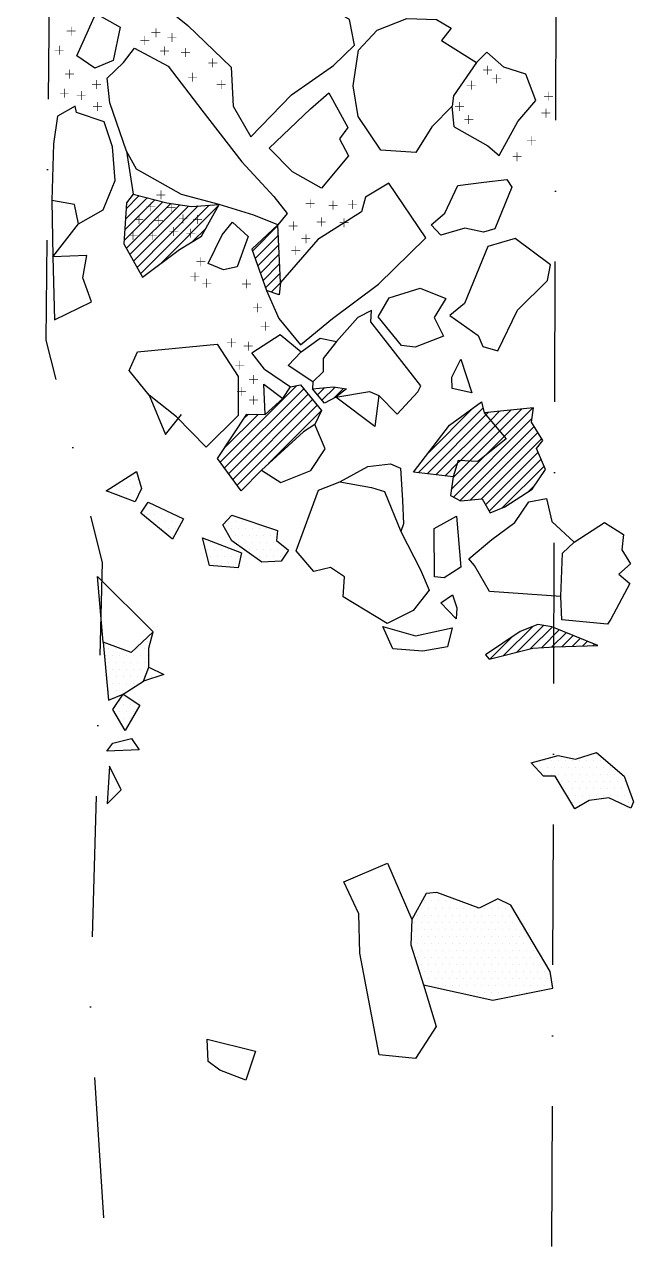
# Model space of a CAD drawing. Header units: metres. Extents: x -425 to -317, y -1799 to -1370.
# Drawn here: x -425.1 to -316.6, y -1799 to -1581.5 of the extents above; entities that cross this region are included whole.
import ezdxf

# ---------------------------------------------------------------- set-up
doc = ezdxf.new("R2010")
doc.units = ezdxf.units.M
doc.header["$LTSCALE"] = 25
doc.header["$MEASUREMENT"] = 0
doc.linetypes.add('STRICHPUNKTX2', pattern=[2, 1, -0.5, 0, -0.5])
doc.layers.get('0').update_dxf_attribs({"linetype": 'CONTINUOUS'})
for name, color, linetype in [('FEUER', 1, 'CONTINUOUS'), ('GRABUNGSGRENZE', 3, 'STRICHPUNKTX2'), ('STEINE', 4, 'CONTINUOUS'), ('STEINESCHRAFF', 4, 'CONTINUOUS')]:
    doc.layers.add(name, color=color, linetype=linetype)

# ---------------------------------------------------------------- blocks, each defined once
blk = doc.blocks.new('*X2')
at = {"color": 0}
for p, q in [((-407.3, -1619.99), (-400.43, -1613.12)), ((-407.18, -1618.1), (-401.83, -1612.75)), ((-407.06, -1616.21), (-403.22, -1612.37)), ((-406.93, -1614.32), (-404.62, -1612)), ((-406.91, -1621.37), (-398.96, -1613.41)), ((-406.28, -1622.5), (-397.41, -1613.63)), ((-405.64, -1623.64), (-395.86, -1613.85)), ((-405.01, -1624.77), (-394.09, -1613.84)), ((-404.38, -1625.9), (-392.18, -1613.71)), ((-400.84, -1624.13), (-390.49, -1613.78)), ((-395.11, -1620.17), (-392.71, -1617.77)), ((-384.44, -1621.87), (-379.91, -1617.34)), ((-383.97, -1623.17), (-379.83, -1619.04)), ((-383.5, -1624.48), (-379.76, -1620.73)), ((-383.04, -1625.78), (-379.69, -1622.43)), ((-382.57, -1627.08), (-379.62, -1624.12)), ((-382.1, -1628.38), (-379.54, -1625.82)), ((-381.1, -1629.15), (-379.48, -1627.53)), ((-379.79, -1629.6), (-379.67, -1629.48)), ((-390.18, -1659.43), (-376.55, -1645.81)), ((-389.43, -1660.46), (-375.33, -1646.35)), ((-388.69, -1661.48), (-374.53, -1647.32)), ((-373.68, -1646.47), (-373.59, -1646.38)), ((-372.88, -1647.44), (-371.63, -1646.19)), ((-372.09, -1648.41), (-369.75, -1646.08)), ((-369.89, -1647.99), (-368.23, -1646.32)), ((-387.94, -1662.5), (-373.74, -1648.3)), ((-387.2, -1663.52), (-372.94, -1649.27)), ((-381.6, -1659.69), (-372.19, -1650.29)), ((-354.95, -1661.33), (-343.41, -1649.79)), ((-353.07, -1657.69), (-345.19, -1649.8)), ((-342.07, -1651.99), (-340.44, -1650.35)), ((-341.26, -1652.95), (-338.47, -1650.15)), ((-340.46, -1653.91), (-336.5, -1649.95)), ((-339.65, -1654.87), (-334.53, -1649.75)), ((-389.46, -1656.95), (-383.44, -1650.93)), ((-386.02, -1651.74), (-385.15, -1650.87)), ((-353.37, -1661.52), (-342.88, -1651.03)), ((-351.79, -1661.7), (-342.07, -1651.99)), ((-348.65, -1665.63), (-334.69, -1651.68)), ((-342.88, -1651.03), (-342.41, -1650.55)), ((-347.49, -1659.17), (-341.26, -1652.95)), ((-347.49, -1666.24), (-334.31, -1653.06)), ((-345.8, -1659.25), (-340.46, -1653.91)), ((-345.62, -1666.14), (-333.63, -1654.15)), ((-343.68, -1665.97), (-332.95, -1655.24)), ((-343.26, -1658.48), (-339.65, -1654.87)), ((-349.05, -1664.26), (-343.26, -1658.48)), ((-342.94, -1667), (-333.59, -1657.65)), ((-342.29, -1668.12), (-333.05, -1658.88)), ((-350.2, -1661.89), (-347.97, -1659.66)), ((-348.71, -1662.16), (-345.8, -1659.25)), ((-347.97, -1659.66), (-347.49, -1659.17)), ((-339.98, -1667.57), (-332.52, -1660.11)), ((-335.27, -1664.63), (-334.2, -1663.56)), ((-339.73, -1693.84), (-334.54, -1688.65)), ((-337.37, -1693.24), (-332.6, -1688.48)), ((-335, -1692.65), (-331.11, -1688.76)), ((-333.01, -1692.43), (-329.85, -1689.26)), ((-342.1, -1694.44), (-338.06, -1690.41)), ((-331.12, -1692.31), (-328.59, -1689.77)), ((-329.28, -1692.23), (-327.33, -1690.28)), ((-327.46, -1692.17), (-326.07, -1690.79)), ((-325.63, -1692.12), (-324.81, -1691.29)), ((-323.81, -1692.06), (-323.55, -1691.8))]:
    blk.add_line(p, q, dxfattribs=at)
blk = doc.blocks.new('LB')
at = {"layer": 'FEUER', "const_width": 0.1}
for points in [[(0, 0), (0, -1.6)], [(-0.8, -0.8), (0.8, -0.8)]]:
    blk.add_lwpolyline(points, dxfattribs=at)
blk = doc.blocks.new('*X5')
at = {"color": 0}
for p, q in [((-406.25, -1662.5), (-406.25, -1662.5)), ((-405, -1662.5), (-405, -1662.5)), ((-408.75, -1665), (-408.75, -1665)), ((-408.125, -1663.75), (-408.125, -1663.75)), ((-407.5, -1665), (-407.5, -1665)), ((-406.875, -1663.75), (-406.875, -1663.75)), ((-406.25, -1665), (-406.25, -1665)), ((-405.625, -1663.75), (-405.625, -1663.75)), ((-405, -1665), (-405, -1665)), ((-404.375, -1663.75), (-404.375, -1663.75)), ((-405.625, -1666.25), (-405.625, -1666.25)), ((-402.5, -1667.5), (-402.5, -1667.5)), ((-401.25, -1667.5), (-401.25, -1667.5)), ((-403.125, -1668.75), (-403.125, -1668.75)), ((-401.875, -1668.75), (-401.875, -1668.75)), ((-400.625, -1668.75), (-400.625, -1668.75)), ((-399.375, -1668.75), (-399.375, -1668.75)), ((-401.25, -1670), (-401.25, -1670)), ((-400.625, -1671.25), (-400.625, -1671.25)), ((-400, -1670), (-400, -1670)), ((-399.375, -1671.25), (-399.375, -1671.25)), ((-398.75, -1670), (-398.75, -1670)), ((-398.125, -1671.25), (-398.125, -1671.25)), ((-397.5, -1670), (-397.5, -1670)), ((-388.75, -1670), (-388.75, -1670)), ((-388.125, -1671.25), (-388.125, -1671.25)), ((-387.5, -1670), (-387.5, -1670)), ((-386.875, -1671.25), (-386.875, -1671.25)), ((-386.25, -1670), (-386.25, -1670)), ((-385.625, -1671.25), (-385.625, -1671.25)), ((-385, -1670), (-385, -1670)), ((-384.375, -1671.25), (-384.375, -1671.25)), ((-383.125, -1671.25), (-383.125, -1671.25)), ((-381.875, -1671.25), (-381.875, -1671.25)), ((-398.75, -1672.5), (-398.75, -1672.5)), ((-393.125, -1673.75), (-393.125, -1673.75)), ((-391.875, -1673.75), (-391.875, -1673.75)), ((-387.5, -1672.5), (-387.5, -1672.5)), ((-386.875, -1673.75), (-386.875, -1673.75)), ((-386.25, -1672.5), (-386.25, -1672.5)), ((-385.625, -1673.75), (-385.625, -1673.75)), ((-385, -1672.5), (-385, -1672.5)), ((-384.375, -1673.75), (-384.375, -1673.75)), ((-383.75, -1672.5), (-383.75, -1672.5)), ((-383.125, -1673.75), (-383.125, -1673.75)), ((-382.5, -1672.5), (-382.5, -1672.5)), ((-381.875, -1673.75), (-381.875, -1673.75)), ((-381.25, -1672.5), (-381.25, -1672.5)), ((-380.625, -1673.75), (-380.625, -1673.75)), ((-392.5, -1675), (-392.5, -1675)), ((-391.875, -1676.25), (-391.875, -1676.25)), ((-391.25, -1675), (-391.25, -1675)), ((-390.625, -1676.25), (-390.625, -1676.25)), ((-390, -1675), (-390, -1675)), ((-389.375, -1676.25), (-389.375, -1676.25)), ((-388.75, -1675), (-388.75, -1675)), ((-388.125, -1676.25), (-388.125, -1676.25)), ((-386.875, -1676.25), (-386.875, -1676.25)), ((-385, -1675), (-385, -1675)), ((-383.75, -1675), (-383.75, -1675)), ((-383.125, -1676.25), (-383.125, -1676.25)), ((-382.5, -1675), (-382.5, -1675)), ((-381.875, -1676.25), (-381.875, -1676.25)), ((-381.25, -1675), (-381.25, -1675)), ((-380.625, -1676.25), (-380.625, -1676.25)), ((-380, -1675), (-380, -1675)), ((-379.375, -1676.25), (-379.375, -1676.25)), ((-378.75, -1675), (-378.75, -1675)), ((-391.25, -1677.5), (-391.25, -1677.5)), ((-390, -1677.5), (-390, -1677.5)), ((-388.75, -1677.5), (-388.75, -1677.5)), ((-387.5, -1677.5), (-387.5, -1677.5)), ((-403.125, -1691.25), (-403.125, -1691.25)), ((-402.5, -1690), (-402.5, -1690)), ((-410.625, -1693.75), (-410.625, -1693.75)), ((-410, -1692.5), (-410, -1692.5)), ((-409.375, -1693.75), (-409.375, -1693.75)), ((-408.75, -1692.5), (-408.75, -1692.5)), ((-408.125, -1693.75), (-408.125, -1693.75)), ((-406.875, -1693.75), (-406.875, -1693.75)), ((-405.625, -1693.75), (-405.625, -1693.75)), ((-405, -1692.5), (-405, -1692.5)), ((-404.375, -1693.75), (-404.375, -1693.75)), ((-403.75, -1692.5), (-403.75, -1692.5)), ((-403.125, -1693.75), (-403.125, -1693.75)), ((-410, -1695), (-410, -1695)), ((-408.75, -1695), (-408.75, -1695)), ((-407.5, -1695), (-407.5, -1695)), ((-406.25, -1695), (-406.25, -1695)), ((-405, -1695), (-405, -1695)), ((-403.75, -1695), (-403.75, -1695)), ((-410, -1697.5), (-410, -1697.5)), ((-409.375, -1696.25), (-409.375, -1696.25)), ((-408.75, -1697.5), (-408.75, -1697.5)), ((-408.125, -1696.25), (-408.125, -1696.25)), ((-407.5, -1697.5), (-407.5, -1697.5)), ((-406.875, -1696.25), (-406.875, -1696.25)), ((-406.25, -1697.5), (-406.25, -1697.5)), ((-405.625, -1696.25), (-405.625, -1696.25)), ((-405, -1697.5), (-405, -1697.5)), ((-404.375, -1696.25), (-404.375, -1696.25)), ((-403.75, -1697.5), (-403.75, -1697.5)), ((-403.125, -1696.25), (-403.125, -1696.25)), ((-402.5, -1697.5), (-402.5, -1697.5)), ((-401.25, -1697.5), (-401.25, -1697.5)), ((-410, -1700), (-410, -1700)), ((-409.375, -1698.75), (-409.375, -1698.75)), ((-408.75, -1700), (-408.75, -1700)), ((-408.125, -1698.75), (-408.125, -1698.75)), ((-407.5, -1700), (-407.5, -1700)), ((-406.875, -1698.75), (-406.875, -1698.75)), ((-405.625, -1698.75), (-405.625, -1698.75)), ((-409.375, -1701.25), (-409.375, -1701.25)), ((-407.5, -1702.5), (-407.5, -1702.5)), ((-406.875, -1701.25), (-406.875, -1701.25)), ((-406.25, -1702.5), (-406.25, -1702.5)), ((-405, -1702.5), (-405, -1702.5)), ((-408.125, -1703.75), (-408.125, -1703.75)), ((-406.875, -1703.75), (-406.875, -1703.75)), ((-405.625, -1703.75), (-405.625, -1703.75)), ((-407.5, -1705), (-407.5, -1705)), ((-406.875, -1706.25), (-406.875, -1706.25)), ((-406.25, -1705), (-406.25, -1705)), ((-323.125, -1711.25), (-323.125, -1711.25)), ((-332.5, -1712.5), (-332.5, -1712.5)), ((-331.25, -1712.5), (-331.25, -1712.5)), ((-330, -1712.5), (-330, -1712.5)), ((-328.75, -1712.5), (-328.75, -1712.5)), ((-327.5, -1712.5), (-327.5, -1712.5)), ((-326.25, -1712.5), (-326.25, -1712.5)), ((-325, -1712.5), (-325, -1712.5)), ((-323.75, -1712.5), (-323.75, -1712.5)), ((-322.5, -1712.5), (-322.5, -1712.5)), ((-410, -1715), (-410, -1715)), ((-333.125, -1713.75), (-333.125, -1713.75)), ((-332.5, -1715), (-332.5, -1715)), ((-331.875, -1713.75), (-331.875, -1713.75)), ((-331.25, -1715), (-331.25, -1715)), ((-330.625, -1713.75), (-330.625, -1713.75)), ((-330, -1715), (-330, -1715)), ((-329.375, -1713.75), (-329.375, -1713.75)), ((-328.75, -1715), (-328.75, -1715)), ((-328.125, -1713.75), (-328.125, -1713.75)), ((-327.5, -1715), (-327.5, -1715)), ((-326.875, -1713.75), (-326.875, -1713.75)), ((-326.25, -1715), (-326.25, -1715)), ((-325.625, -1713.75), (-325.625, -1713.75)), ((-325, -1715), (-325, -1715)), ((-324.375, -1713.75), (-324.375, -1713.75)), ((-323.75, -1715), (-323.75, -1715)), ((-323.125, -1713.75), (-323.125, -1713.75)), ((-322.5, -1715), (-322.5, -1715)), ((-321.875, -1713.75), (-321.875, -1713.75)), ((-321.25, -1715), (-321.25, -1715)), ((-320.625, -1713.75), (-320.625, -1713.75)), ((-320, -1715), (-320, -1715)), ((-318.75, -1715), (-318.75, -1715)), ((-410, -1717.5), (-410, -1717.5)), ((-409.375, -1716.25), (-409.375, -1716.25)), ((-408.75, -1717.5), (-408.75, -1717.5)), ((-329.375, -1716.25), (-329.375, -1716.25)), ((-328.75, -1717.5), (-328.75, -1717.5)), ((-328.125, -1716.25), (-328.125, -1716.25)), ((-327.5, -1717.5), (-327.5, -1717.5)), ((-326.875, -1716.25), (-326.875, -1716.25)), ((-326.25, -1717.5), (-326.25, -1717.5)), ((-325.625, -1716.25), (-325.625, -1716.25)), ((-325, -1717.5), (-325, -1717.5)), ((-324.375, -1716.25), (-324.375, -1716.25)), ((-323.75, -1717.5), (-323.75, -1717.5)), ((-323.125, -1716.25), (-323.125, -1716.25)), ((-322.5, -1717.5), (-322.5, -1717.5)), ((-321.875, -1716.25), (-321.875, -1716.25)), ((-321.25, -1717.5), (-321.25, -1717.5)), ((-320.625, -1716.25), (-320.625, -1716.25)), ((-320, -1717.5), (-320, -1717.5)), ((-319.375, -1716.25), (-319.375, -1716.25)), ((-318.75, -1717.5), (-318.75, -1717.5)), ((-318.125, -1716.25), (-318.125, -1716.25)), ((-317.5, -1717.5), (-317.5, -1717.5)), ((-409.375, -1718.75), (-409.375, -1718.75)), ((-328.125, -1718.75), (-328.125, -1718.75)), ((-327.5, -1720), (-327.5, -1720)), ((-326.875, -1718.75), (-326.875, -1718.75)), ((-326.25, -1720), (-326.25, -1720)), ((-325.625, -1718.75), (-325.625, -1718.75)), ((-324.375, -1718.75), (-324.375, -1718.75)), ((-323.125, -1718.75), (-323.125, -1718.75)), ((-321.875, -1718.75), (-321.875, -1718.75)), ((-320.625, -1718.75), (-320.625, -1718.75)), ((-319.375, -1718.75), (-319.375, -1718.75)), ((-318.75, -1720), (-318.75, -1720)), ((-318.125, -1718.75), (-318.125, -1718.75)), ((-317.5, -1720), (-317.5, -1720)), ((-353.125, -1736.25), (-353.125, -1736.25)), ((-351.875, -1736.25), (-351.875, -1736.25)), ((-354.375, -1738.75), (-354.375, -1738.75)), ((-353.75, -1737.5), (-353.75, -1737.5)), ((-353.125, -1738.75), (-353.125, -1738.75)), ((-352.5, -1737.5), (-352.5, -1737.5)), ((-351.875, -1738.75), (-351.875, -1738.75)), ((-351.25, -1737.5), (-351.25, -1737.5)), ((-350.625, -1738.75), (-350.625, -1738.75)), ((-350, -1737.5), (-350, -1737.5)), ((-349.375, -1738.75), (-349.375, -1738.75)), ((-348.75, -1737.5), (-348.75, -1737.5)), ((-348.125, -1738.75), (-348.125, -1738.75)), ((-346.875, -1738.75), (-346.875, -1738.75)), ((-345.625, -1738.75), (-345.625, -1738.75)), ((-344.375, -1738.75), (-344.375, -1738.75)), ((-343.125, -1738.75), (-343.125, -1738.75)), ((-341.875, -1738.75), (-341.875, -1738.75)), ((-341.25, -1737.5), (-341.25, -1737.5)), ((-340.625, -1738.75), (-340.625, -1738.75)), ((-339.375, -1738.75), (-339.375, -1738.75)), ((-355.625, -1741.25), (-355.625, -1741.25)), ((-355, -1740), (-355, -1740)), ((-354.375, -1741.25), (-354.375, -1741.25)), ((-353.75, -1740), (-353.75, -1740)), ((-353.125, -1741.25), (-353.125, -1741.25)), ((-352.5, -1740), (-352.5, -1740)), ((-351.875, -1741.25), (-351.875, -1741.25)), ((-351.25, -1740), (-351.25, -1740)), ((-350.625, -1741.25), (-350.625, -1741.25)), ((-350, -1740), (-350, -1740)), ((-349.375, -1741.25), (-349.375, -1741.25)), ((-348.75, -1740), (-348.75, -1740)), ((-348.125, -1741.25), (-348.125, -1741.25)), ((-347.5, -1740), (-347.5, -1740)), ((-346.875, -1741.25), (-346.875, -1741.25)), ((-346.25, -1740), (-346.25, -1740)), ((-345.625, -1741.25), (-345.625, -1741.25)), ((-345, -1740), (-345, -1740)), ((-344.375, -1741.25), (-344.375, -1741.25)), ((-343.75, -1740), (-343.75, -1740)), ((-343.125, -1741.25), (-343.125, -1741.25)), ((-342.5, -1740), (-342.5, -1740)), ((-341.875, -1741.25), (-341.875, -1741.25)), ((-341.25, -1740), (-341.25, -1740)), ((-340.625, -1741.25), (-340.625, -1741.25)), ((-340, -1740), (-340, -1740)), ((-339.375, -1741.25), (-339.375, -1741.25)), ((-338.75, -1740), (-338.75, -1740)), ((-338.125, -1741.25), (-338.125, -1741.25)), ((-337.5, -1740), (-337.5, -1740)), ((-336.875, -1741.25), (-336.875, -1741.25)), ((-355.625, -1743.75), (-355.625, -1743.75)), ((-355, -1742.5), (-355, -1742.5)), ((-354.375, -1743.75), (-354.375, -1743.75)), ((-353.75, -1742.5), (-353.75, -1742.5)), ((-353.125, -1743.75), (-353.125, -1743.75)), ((-352.5, -1742.5), (-352.5, -1742.5)), ((-351.875, -1743.75), (-351.875, -1743.75)), ((-351.25, -1742.5), (-351.25, -1742.5)), ((-350.625, -1743.75), (-350.625, -1743.75)), ((-350, -1742.5), (-350, -1742.5)), ((-349.375, -1743.75), (-349.375, -1743.75)), ((-348.75, -1742.5), (-348.75, -1742.5)), ((-348.125, -1743.75), (-348.125, -1743.75)), ((-347.5, -1742.5), (-347.5, -1742.5)), ((-346.875, -1743.75), (-346.875, -1743.75)), ((-346.25, -1742.5), (-346.25, -1742.5)), ((-345.625, -1743.75), (-345.625, -1743.75)), ((-345, -1742.5), (-345, -1742.5)), ((-344.375, -1743.75), (-344.375, -1743.75)), ((-343.75, -1742.5), (-343.75, -1742.5)), ((-343.125, -1743.75), (-343.125, -1743.75)), ((-342.5, -1742.5), (-342.5, -1742.5)), ((-341.875, -1743.75), (-341.875, -1743.75)), ((-341.25, -1742.5), (-341.25, -1742.5)), ((-340.625, -1743.75), (-340.625, -1743.75)), ((-340, -1742.5), (-340, -1742.5)), ((-339.375, -1743.75), (-339.375, -1743.75)), ((-338.75, -1742.5), (-338.75, -1742.5)), ((-338.125, -1743.75), (-338.125, -1743.75)), ((-337.5, -1742.5), (-337.5, -1742.5)), ((-336.875, -1743.75), (-336.875, -1743.75)), ((-336.25, -1742.5), (-336.25, -1742.5)), ((-335.625, -1743.75), (-335.625, -1743.75)), ((-355, -1745), (-355, -1745)), ((-353.75, -1745), (-353.75, -1745)), ((-352.5, -1745), (-352.5, -1745)), ((-351.25, -1745), (-351.25, -1745)), ((-350, -1745), (-350, -1745)), ((-348.75, -1745), (-348.75, -1745)), ((-347.5, -1745), (-347.5, -1745)), ((-346.25, -1745), (-346.25, -1745)), ((-345, -1745), (-345, -1745)), ((-343.75, -1745), (-343.75, -1745)), ((-342.5, -1745), (-342.5, -1745)), ((-341.25, -1745), (-341.25, -1745)), ((-340, -1745), (-340, -1745)), ((-338.75, -1745), (-338.75, -1745)), ((-337.5, -1745), (-337.5, -1745)), ((-336.25, -1745), (-336.25, -1745)), ((-335, -1745), (-335, -1745)), ((-355.625, -1746.25), (-355.625, -1746.25)), ((-355, -1747.5), (-355, -1747.5)), ((-354.375, -1746.25), (-354.375, -1746.25)), ((-353.75, -1747.5), (-353.75, -1747.5)), ((-353.125, -1746.25), (-353.125, -1746.25)), ((-352.5, -1747.5), (-352.5, -1747.5)), ((-351.875, -1746.25), (-351.875, -1746.25)), ((-351.25, -1747.5), (-351.25, -1747.5)), ((-350.625, -1746.25), (-350.625, -1746.25)), ((-350, -1747.5), (-350, -1747.5)), ((-349.375, -1746.25), (-349.375, -1746.25)), ((-348.75, -1747.5), (-348.75, -1747.5)), ((-348.125, -1746.25), (-348.125, -1746.25)), ((-347.5, -1747.5), (-347.5, -1747.5)), ((-346.875, -1746.25), (-346.875, -1746.25)), ((-346.25, -1747.5), (-346.25, -1747.5)), ((-345.625, -1746.25), (-345.625, -1746.25)), ((-345, -1747.5), (-345, -1747.5)), ((-344.375, -1746.25), (-344.375, -1746.25)), ((-343.75, -1747.5), (-343.75, -1747.5)), ((-343.125, -1746.25), (-343.125, -1746.25)), ((-342.5, -1747.5), (-342.5, -1747.5)), ((-341.875, -1746.25), (-341.875, -1746.25)), ((-341.25, -1747.5), (-341.25, -1747.5)), ((-340.625, -1746.25), (-340.625, -1746.25)), ((-340, -1747.5), (-340, -1747.5)), ((-339.375, -1746.25), (-339.375, -1746.25)), ((-338.75, -1747.5), (-338.75, -1747.5)), ((-338.125, -1746.25), (-338.125, -1746.25)), ((-337.5, -1747.5), (-337.5, -1747.5)), ((-336.875, -1746.25), (-336.875, -1746.25)), ((-336.25, -1747.5), (-336.25, -1747.5)), ((-335.625, -1746.25), (-335.625, -1746.25)), ((-335, -1747.5), (-335, -1747.5)), ((-334.375, -1746.25), (-334.375, -1746.25)), ((-333.75, -1747.5), (-333.75, -1747.5)), ((-354.375, -1748.75), (-354.375, -1748.75)), ((-353.75, -1750), (-353.75, -1750)), ((-353.125, -1748.75), (-353.125, -1748.75)), ((-352.5, -1750), (-352.5, -1750)), ((-351.875, -1748.75), (-351.875, -1748.75)), ((-351.25, -1750), (-351.25, -1750)), ((-350.625, -1748.75), (-350.625, -1748.75)), ((-350, -1750), (-350, -1750)), ((-349.375, -1748.75), (-349.375, -1748.75)), ((-348.75, -1750), (-348.75, -1750)), ((-348.125, -1748.75), (-348.125, -1748.75)), ((-347.5, -1750), (-347.5, -1750)), ((-346.875, -1748.75), (-346.875, -1748.75)), ((-346.25, -1750), (-346.25, -1750)), ((-345.625, -1748.75), (-345.625, -1748.75)), ((-345, -1750), (-345, -1750)), ((-344.375, -1748.75), (-344.375, -1748.75)), ((-343.75, -1750), (-343.75, -1750)), ((-343.125, -1748.75), (-343.125, -1748.75)), ((-342.5, -1750), (-342.5, -1750)), ((-341.875, -1748.75), (-341.875, -1748.75)), ((-341.25, -1750), (-341.25, -1750)), ((-340.625, -1748.75), (-340.625, -1748.75)), ((-340, -1750), (-340, -1750)), ((-339.375, -1748.75), (-339.375, -1748.75)), ((-338.75, -1750), (-338.75, -1750)), ((-338.125, -1748.75), (-338.125, -1748.75)), ((-337.5, -1750), (-337.5, -1750)), ((-336.875, -1748.75), (-336.875, -1748.75)), ((-336.25, -1750), (-336.25, -1750)), ((-335.625, -1748.75), (-335.625, -1748.75)), ((-335, -1750), (-335, -1750)), ((-334.375, -1748.75), (-334.375, -1748.75)), ((-333.75, -1750), (-333.75, -1750)), ((-333.125, -1748.75), (-333.125, -1748.75)), ((-332.5, -1750), (-332.5, -1750)), ((-353.125, -1751.25), (-353.125, -1751.25)), ((-352.5, -1752.5), (-352.5, -1752.5)), ((-351.875, -1751.25), (-351.875, -1751.25)), ((-351.25, -1752.5), (-351.25, -1752.5)), ((-350.625, -1751.25), (-350.625, -1751.25)), ((-350, -1752.5), (-350, -1752.5)), ((-349.375, -1751.25), (-349.375, -1751.25)), ((-348.75, -1752.5), (-348.75, -1752.5)), ((-348.125, -1751.25), (-348.125, -1751.25)), ((-347.5, -1752.5), (-347.5, -1752.5)), ((-346.875, -1751.25), (-346.875, -1751.25)), ((-346.25, -1752.5), (-346.25, -1752.5)), ((-345.625, -1751.25), (-345.625, -1751.25)), ((-345, -1752.5), (-345, -1752.5)), ((-344.375, -1751.25), (-344.375, -1751.25)), ((-343.75, -1752.5), (-343.75, -1752.5)), ((-343.125, -1751.25), (-343.125, -1751.25)), ((-342.5, -1752.5), (-342.5, -1752.5)), ((-341.875, -1751.25), (-341.875, -1751.25)), ((-341.25, -1752.5), (-341.25, -1752.5)), ((-340.625, -1751.25), (-340.625, -1751.25)), ((-340, -1752.5), (-340, -1752.5)), ((-339.375, -1751.25), (-339.375, -1751.25)), ((-338.75, -1752.5), (-338.75, -1752.5)), ((-338.125, -1751.25), (-338.125, -1751.25)), ((-337.5, -1752.5), (-337.5, -1752.5)), ((-336.875, -1751.25), (-336.875, -1751.25)), ((-336.25, -1752.5), (-336.25, -1752.5)), ((-335.625, -1751.25), (-335.625, -1751.25)), ((-335, -1752.5), (-335, -1752.5)), ((-334.375, -1751.25), (-334.375, -1751.25)), ((-333.75, -1752.5), (-333.75, -1752.5)), ((-333.125, -1751.25), (-333.125, -1751.25)), ((-332.5, -1752.5), (-332.5, -1752.5)), ((-331.875, -1751.25), (-331.875, -1751.25)), ((-331.25, -1752.5), (-331.25, -1752.5)), ((-346.875, -1753.75), (-346.875, -1753.75)), ((-345.625, -1753.75), (-345.625, -1753.75)), ((-344.375, -1753.75), (-344.375, -1753.75)), ((-343.125, -1753.75), (-343.125, -1753.75)), ((-341.875, -1753.75), (-341.875, -1753.75)), ((-340.625, -1753.75), (-340.625, -1753.75)), ((-339.375, -1753.75), (-339.375, -1753.75)), ((-338.125, -1753.75), (-338.125, -1753.75)), ((-336.875, -1753.75), (-336.875, -1753.75)), ((-335.625, -1753.75), (-335.625, -1753.75)), ((-341.25, -1755), (-341.25, -1755))]:
    blk.add_line(p, q, dxfattribs=at)

msp = doc.modelspace()

# ---------------------------------------------------------------- linework, layer by layer
at = {"layer": 'GRABUNGSGRENZE', "flags": 128}
msp.add_lwpolyline([(-420, -1370.38), (-422.43, -1470.55), (-425.06, -1482.55), (-419.94, -1503.13), (-421.26, -1637.73), (-411.22, -1677.27), (-413.31, -1756.97), (-410.73, -1797.62)], dxfattribs=at)
at = {"layer": 'GRABUNGSGRENZE'}
msp.add_lwpolyline([(-331.13, -1798.99), (-329.67, -1370.9)], dxfattribs=at)
at = {"layer": 'STEINE'}
for points in [[(-397.02, -1563.84), (-397.95, -1567.82), (-400.76, -1570.67), (-399.49, -1573.79), (-400.47, -1578.13), (-395.93, -1581.71), (-388.24, -1589.13), (-387.89, -1596.07), (-384.74, -1601.54), (-377.52, -1594.05), (-370.01, -1588.85), (-366.27, -1585.24), (-367.18, -1580.64), (-373.15, -1577.21), (-375.13, -1572.81), (-379.37, -1570.61), (-384.52, -1565.08)], [(-415.75, -1587.14), (-412.32, -1579.59), (-407.98, -1582.04), (-409.27, -1587.96), (-412.49, -1589.34), (-415.75, -1587.14)], [(-355.33, -1604.3), (-361.61, -1603.93), (-365.63, -1597.9), (-366.49, -1592.44), (-365.56, -1586.11), (-362.23, -1582.54), (-356.97, -1580.5), (-351.66, -1580.67), (-349.06, -1582.2), (-350.8, -1584.4), (-344.53, -1588.34), (-348.67, -1594.26), (-348.88, -1596.09), (-352.51, -1599.76), (-355.33, -1604.3)], [(-379.91, -1617.17), (-384.2, -1615.48), (-390.37, -1613.58), (-397.11, -1611.78), (-405.12, -1607.32), (-406.9, -1604.1), (-409.85, -1595.47), (-410.35, -1591.08), (-407.43, -1588.33), (-405.44, -1585.78), (-399.47, -1588.95), (-393.46, -1596.78), (-386.33, -1605.98), (-380.62, -1612.17), (-378.28, -1615.19), (-379.91, -1617.17)], [(-348.53, -1599.77), (-342.51, -1603.15), (-340.52, -1604.84), (-337.19, -1598.82), (-334.02, -1595.1), (-335.8, -1590.4), (-339.68, -1589.17), (-342.69, -1586.45), (-344.53, -1588.34)], [(-372.14, -1610.65), (-377.34, -1607.78), (-381.47, -1603.54), (-374.11, -1596.56), (-370.83, -1593.7), (-367.47, -1599.89), (-368.96, -1601.88), (-367.33, -1604.94), (-372.14, -1610.65)], [(-415.45, -1617.01), (-411.06, -1614.51), (-408.9, -1609.31), (-409.35, -1603.33), (-410.87, -1598.89), (-415.77, -1597.19), (-416.03, -1596.07), (-419.19, -1597.85), (-419.87, -1602.8), (-420.19, -1612.86)], [(-348.53, -1599.77), (-348.88, -1596.09)], [(-406.9, -1604.1), (-405.69, -1611.71), (-399.72, -1613.31), (-395.28, -1613.93), (-390.37, -1613.58)], [(-353.57, -1619.52), (-360.14, -1609.76), (-364.33, -1612.3), (-365.05, -1614.9), (-372.82, -1619.79), (-379.47, -1627.44), (-379.68, -1629.63), (-381.93, -1628.86), (-379.74, -1633.87), (-375.87, -1638.53), (-370.19, -1633.89), (-362.01, -1627.78), (-353.57, -1619.52)], [(-350.92, -1619.02), (-352.6, -1617.17), (-350.19, -1615.14), (-347.89, -1610.19), (-343.24, -1609.63), (-339.15, -1609.13), (-338.24, -1610.51), (-341.31, -1617.91), (-343.31, -1618.52), (-346.62, -1617.8), (-350.92, -1619.02)], [(-420.01, -1622.87), (-415.45, -1617.01), (-416.16, -1613.58), (-420.19, -1612.86), (-420.01, -1622.87)], [(-405.69, -1611.71), (-406.87, -1613.3), (-407.34, -1620.6), (-404.03, -1626.53), (-397.44, -1621.58), (-393.5, -1619.19), (-390.37, -1613.58)], [(-385.23, -1619.26), (-387.18, -1624.67), (-389.63, -1625.22), (-392.33, -1624.1), (-389.87, -1618.99), (-388.03, -1616.7), (-385.23, -1619.26)], [(-379.47, -1627.44), (-379.91, -1617.17), (-384.57, -1621.51), (-381.93, -1628.86)], [(-349.31, -1633.32), (-344.26, -1636.9), (-343.4, -1638.84), (-340.74, -1639.61), (-337.26, -1632.37), (-331.94, -1627.12), (-331.37, -1624.31), (-337.69, -1619.65), (-342.55, -1621.07), (-346.7, -1631.18), (-349.31, -1633.32)], [(-419.72, -1634.1), (-413.13, -1630.9), (-414.65, -1626.61), (-413.93, -1622.63), (-420.01, -1622.87), (-419.72, -1634.1)], [(-357.9, -1638.66), (-362.07, -1633.55), (-360.13, -1630.18), (-354.61, -1628.45), (-350.02, -1630.3), (-352.12, -1633.67), (-350.44, -1636.99), (-355.5, -1638.97), (-357.9, -1638.66)], [(-361.95, -1647.54), (-358.68, -1650.86), (-355, -1646.89), (-354.44, -1645.87), (-363.35, -1634.46), (-363.25, -1632.42), (-365.7, -1633.69), (-369.49, -1637.98), (-371.84, -1640.98), (-371.84, -1643.33), (-373.69, -1645.12), (-373.74, -1646.39)], [(-382.31, -1642.9), (-384.55, -1639.99), (-379.49, -1636.73), (-375.77, -1639.8)], [(-373.69, -1645.12), (-378.12, -1642.2), (-375.77, -1639.8), (-372.39, -1637.36), (-369.49, -1637.98)], [(-406.41, -1643.12), (-404.92, -1639.8), (-390.73, -1638.45), (-387.01, -1644.17), (-386.97, -1651.12), (-392.7, -1656.77), (-398, -1651.35), (-402.85, -1647.51), (-406.41, -1643.12)], [(-345.4, -1647.06), (-348.87, -1646.34), (-348.92, -1644.29), (-347.33, -1641.08), (-345.4, -1647.06)], [(-382.31, -1642.9), (-377.67, -1646.03)], [(-390.66, -1658.77), (-385.44, -1650.86), (-382.17, -1650.97), (-379.05, -1648.07), (-377.67, -1646.03), (-375.88, -1645.67), (-372.16, -1650.23), (-373.34, -1652.72), (-375.34, -1654.05), (-382.85, -1660.83), (-386.49, -1664.5), (-390.66, -1658.77)], [(-382.17, -1650.97), (-382.42, -1645.56), (-379.05, -1648.07)], [(-371.65, -1648.95), (-373.74, -1646.39), (-370.01, -1646.04), (-367.71, -1646.4), (-369.61, -1647.83), (-371.65, -1648.95)], [(-402.85, -1647.51), (-399.95, -1654.51), (-397.08, -1650.94)], [(-369.61, -1647.83), (-363.63, -1646.87), (-361.95, -1647.54), (-362.67, -1653.1), (-369.61, -1647.83)], [(-348.7, -1662.06), (-355.79, -1661.23), (-349.34, -1652.82), (-343.67, -1648.69), (-343.21, -1650.64), (-339.29, -1655.29), (-344.3, -1659.31), (-347.82, -1659.15), (-348.7, -1662.06)], [(-348.7, -1662.06), (-349.21, -1665.33), (-347.38, -1666.3), (-343.55, -1665.95), (-342.12, -1668.41), (-339.52, -1667.39), (-334.66, -1664.23), (-332.25, -1660.72), (-333.88, -1656.98), (-332.75, -1655.56), (-334.79, -1652.29), (-334.38, -1649.73), (-343.21, -1650.64)], [(-382.85, -1660.83), (-379.39, -1663.03), (-374.07, -1660.89), (-371.51, -1657.07), (-373.34, -1652.72)], [(-405.33, -1666.5), (-410.48, -1664.55), (-405.12, -1661.09), (-404.2, -1664.11), (-405.33, -1666.5)], [(-368.92, -1662.95), (-363.91, -1660.2), (-359.88, -1659.75), (-358.09, -1660.51), (-357.74, -1666.23), (-357.55, -1670.42), (-358.01, -1671.75)], [(-373.54, -1678.87), (-376.65, -1675.19), (-372.7, -1664.42), (-368.92, -1662.95), (-363.25, -1663.93), (-360.96, -1664.64), (-358.01, -1671.75), (-354.5, -1678.6), (-352.97, -1682.17), (-355.84, -1685.79), (-360.44, -1688.13), (-368.29, -1683.37), (-368.08, -1679.85), (-370.53, -1678.16), (-373.54, -1678.87)], [(-404.31, -1668.5), (-403.03, -1666.56), (-396.76, -1669.53), (-398.71, -1673.1), (-404.31, -1668.5)], [(-329.54, -1683.34), (-342.25, -1682.45), (-344.9, -1677.8), (-345.92, -1676.62), (-341.82, -1673.16), (-337.73, -1670.15), (-335.23, -1666.48), (-332.11, -1665.87), (-331.15, -1669.96), (-327.17, -1673.64)], [(-388.13, -1668.88), (-380.01, -1671.6), (-380.17, -1673.39), (-378.03, -1675.08), (-379.36, -1677.02), (-382.78, -1677.22), (-388.14, -1673.43), (-389.71, -1670.57), (-388.13, -1668.88)], [(-352.05, -1679.83), (-352.08, -1671.25), (-348.1, -1669.06), (-347.35, -1678.1), (-350.31, -1680.03), (-352.05, -1679.83)], [(-321.22, -1688.26), (-329.39, -1687.48), (-329.54, -1683.34), (-329.27, -1675.63), (-327.17, -1673.64), (-321.75, -1670.18), (-318.39, -1672.28), (-318.65, -1675.04), (-317.12, -1677.49), (-319.22, -1679.33), (-317.23, -1681.01), (-320.66, -1687.34), (-321.22, -1688.26)], [(-392.08, -1677.81), (-393.34, -1672.91), (-386.4, -1675.58), (-387.02, -1678.23), (-392.08, -1677.81)], [(-411.05, -1691.46), (-412.04, -1679.77), (-402.16, -1689.59)], [(-350.88, -1684.47), (-348.84, -1683.05), (-348.03, -1685.35), (-348.18, -1687.29), (-350.88, -1684.47)], [(-361.26, -1688.64), (-355.44, -1690.34), (-348.9, -1688.92), (-349.72, -1692.29), (-354.12, -1693.05), (-359.48, -1692.63), (-361.26, -1688.64)], [(-407.49, -1700.71), (-403.86, -1698.37), (-402.93, -1695.92), (-402.93, -1692.5), (-402.16, -1689.59), (-406.04, -1693.31), (-411.05, -1691.46), (-410.09, -1701.78), (-407.49, -1700.71)], [(-402.93, -1695.92), (-400.23, -1697.2), (-403.86, -1698.37)], [(-409.33, -1703.46), (-407.49, -1700.71), (-404.53, -1702.66), (-407.09, -1707.14), (-409.33, -1703.46)], [(-410.37, -1710.87), (-409.29, -1709.44), (-405.97, -1708.58), (-404.65, -1710.62), (-410.37, -1710.87)], [(-327.05, -1721.13), (-330.52, -1715.3), (-332.61, -1715.3), (-334.85, -1712.95), (-330, -1711.63), (-326.94, -1712.24), (-323.21, -1711.08), (-318.26, -1715.32), (-316.59, -1719.87), (-317.05, -1720.99), (-320.98, -1719.15), (-324.5, -1719.6), (-327.05, -1721.13)], [(-410.33, -1720.21), (-407.83, -1717.71), (-409.91, -1713.52), (-410.33, -1720.21)], [(-361.86, -1764.87), (-365.35, -1746.79), (-365.49, -1739.8), (-368.18, -1734.12), (-360.42, -1730.77), (-356.09, -1740.78), (-356.25, -1745.28), (-353.97, -1752.43), (-351.74, -1759.84), (-355.42, -1765.5), (-361.86, -1764.87)], [(-353.97, -1752.43), (-341.62, -1755.16), (-330.94, -1753.03), (-331.45, -1750.02), (-338.47, -1738.26), (-340.77, -1737.14), (-344.09, -1738.76), (-351.59, -1735.99), (-353.53, -1736.19), (-356.09, -1740.78)], [(-385.61, -1769.37), (-390.25, -1767.58), (-392.34, -1766.09), (-392.49, -1762.11), (-383.91, -1764.22), (-385.61, -1769.37)]]:
    msp.add_lwpolyline(points, dxfattribs=at)
msp.add_lwpolyline([(-322.97, -1692.03), (-331.13, -1688.75), (-333.63, -1688.29), (-336.8, -1689.56), (-342.93, -1693.68), (-342.32, -1694.5), (-334.51, -1692.52), (-330.63, -1692.27)], close=True, dxfattribs=at)

# ---------------------------------------------------------------- block references
at = {"layer": 'FEUER'}
for name, p in [('LB', (-416.74, -1581.92)), ('LB', (-401.64, -1582.21)), ('LB', (-398.78, -1583.06)), ('LB', (-403.61, -1583.62)), ('LB', (-418.86, -1585.32)), ('LB', (-400.13, -1585.46)), ('LB', (-396.36, -1585.75)), ('LB', (-417.04, -1589.57)), ('LB', (-391.53, -1587.59)), ('LB', (-342.61, -1588.86)), ('LB', (-412.21, -1591.41)), ('LB', (-395.15, -1590.13)), ('LB', (-390.02, -1591.41)), ('LB', (-345.48, -1591.55)), ('LB', (-340.95, -1590.42)), ('LB', (-417.95, -1592.96)), ('LB', (-414.93, -1593.39)), ('LB', (-331.74, -1593.53)), ('LB', (-412.06, -1595.37)), ('LB', (-347.6, -1595.37)), ('LB', (-345.94, -1597.63)), ('LB', (-332.2, -1596.5)), ('LB', (-334.76, -1601.45)), ('LB', (-337.33, -1604.28)), ('LB', (-400.74, -1611.08)), ('*X2', (0, 0)), ('LB', (-402.55, -1613.2)), ('LB', (-398.93, -1613.34)), ('LB', (-374.17, -1612.63)), ('LB', (-370.09, -1612.91)), ('LB', (-366.62, -1612.77)), ('LB', (-404.66, -1615.46)), ('LB', (-401.19, -1615.6)), ('LB', (-396.81, -1615.32)), ('LB', (-394.25, -1615.46)), ('LB', (-398.47, -1617.58)), ('LB', (-377.19, -1616.59)), ('LB', (-372.2, -1615.89)), ('LB', (-368.13, -1616.03)), ('LB', (-405.72, -1618.29)), ('LB', (-402.25, -1618.29)), ('LB', (-395.45, -1617.87)), ('LB', (-374.92, -1618.86)), ('LB', (-376.73, -1620.98)), ('LB', (-393.64, -1622.96)), ('LB', (-394.7, -1625.65)), ('LB', (-392.59, -1626.78)), ('LB', (-385.49, -1626.92)), ('LB', (-383.53, -1631.17)), ('LB', (-382.17, -1634.42)), ('LB', (-388.21, -1637.4)), ('LB', (-385.19, -1637.96)), ('LB', (-386.7, -1641.36)), ('LB', (-384.28, -1643.9)), ('LB', (-386.4, -1646.03)), ('LB', (-384.28, -1647.58))]:
    msp.add_blockref(name, p, dxfattribs=at)
at = {"layer": 'STEINESCHRAFF'}
msp.add_blockref('*X5', (0, 0), dxfattribs=at)

doc.saveas('drawing.dxf')
